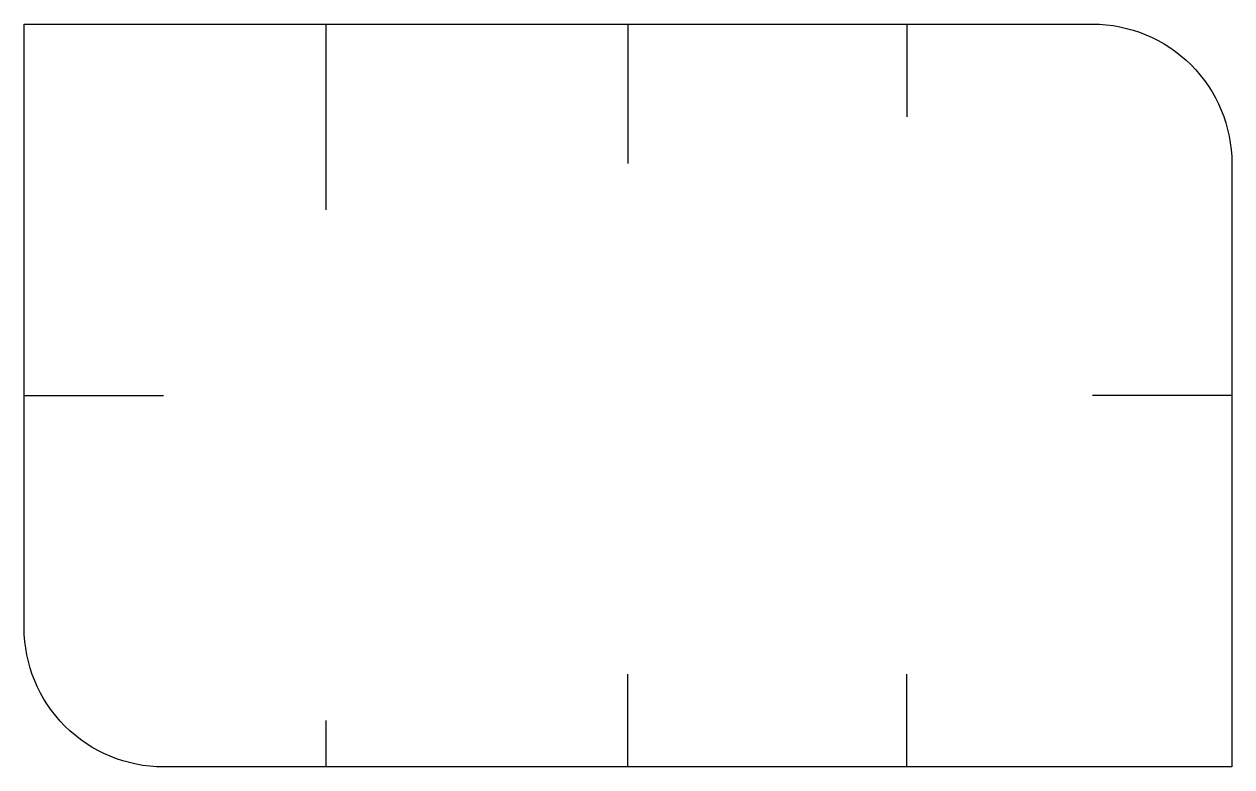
# Model space of a CAD drawing. Header units: millimetres. Extents: x -13 to 13, y -8 to 8.
import ezdxf

# ---------------------------------------------------------------- set-up
doc = ezdxf.new("R2010")
doc.units = ezdxf.units.MM
doc.layers.get('0').update_dxf_attribs({"linetype": 'CONTINUOUS'})

msp = doc.modelspace()

# ---------------------------------------------------------------- linework, layer by layer
for p, q in [((-6.5, 4), (-6.5, 8)), ((0, 8), (0, 5)), ((6, 8), (6, 6)), ((-13, 0), (-10, 0)), ((13, 0), (10, 0)), ((0, -8), (0, -6)), ((6, -8), (6, -6)), ((-6.5, -8), (-6.5, -7))]:
    msp.add_line(p, q)
msp.add_lwpolyline([(-13, 8), (10, 8, -0.414214), (13, 5), (13, -8), (-10, -8, -0.414214), (-13, -5)], format="xyb", close=True)

doc.saveas('drawing.dxf')
